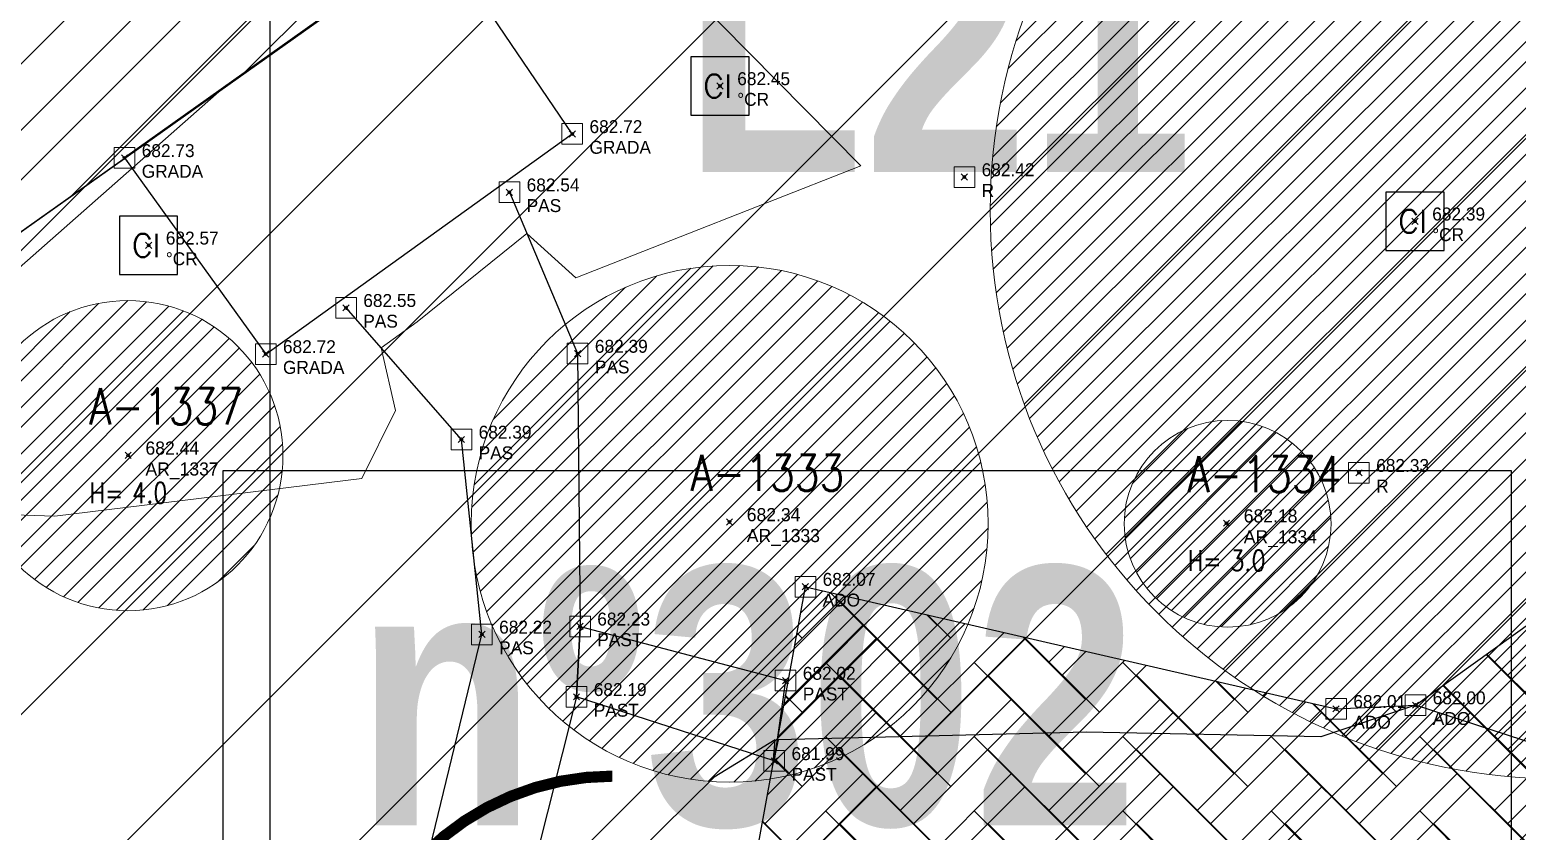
# Model space of a CAD drawing. Extents: x 350769 to 354978, y 6304672 to 6307963.
# Drawn here: x 352297.67 to 352312.06, y 6305935.06 to 6305942.81 of the extents above; entities that cross this region are included whole.
import ezdxf

# ---------------------------------------------------------------- set-up
doc = ezdxf.new("R2010")
doc.units = 0
doc.header["$PDMODE"] = 35
doc.header["$PDSIZE"] = 0.03
for name, pattern in [('4.0 - LO RECABARREN - DESNIVEL NUEVO$0$HIDDEN', [0.375, 0.25, -0.125]), ('CONTINUOS', [0]), ('DASHDOT', [1, 0.5, -0.25, 0, -0.25]), ('DASHED', [19.049999999999997, 12.7, -6.35])]:
    doc.linetypes.add(name, pattern=pattern)
doc.layers.get('0').update_dxf_attribs({"linetype": 'CONTINUOUS'})
doc.layers.get('Defpoints').update_dxf_attribs({"linetype": 'CONTINUOUS'})
for name, color, linetype in [('02_Geo ext_Acotamiento', 7, 'CONTINUOUS'), ('03_Pav ext_HCV', 34, 'CONTINUOUS'), ('03_Pav ext_Vereda HC', 42, 'CONTINUOUS'), ('03_S2_Pav ext_Borde vereda', 7, 'CONTINUOUS'), ('1-ADODRETO', 8, 'CONTINUOUS'), ('1-ARBOL H1', 7, 'CONTINUOUS'), ('1-ARBOL H2', 1, 'CONTINUOUS'), ('1-ARBOL H3', 241, 'CONTINUOUS'), ('1-ARBOL NOMBRE', 3, 'CONTINUOUS'), ('1-ARBOL PTO', 7, 'CONTINUOUS'), ('1-CASA', 2, 'CONTINUOUS'), ('1-coordenadas', 8, 'CONTINUOUS'), ('1-RADIER', 251, 'CONTINUOUS'), ('2-ACHURADO EDIFICACION', 252, 'CONTINUOUS'), ('C-TINN', 5, 'CONTINUOUS'), ('C-TOPO-MAJR', 9, 'CONTINUOUS'), ('C-TOPO-MINR', 8, 'CONTINUOUS'), ('Paisajismo', 253, 'CONTINUOUS'), ('V-NODE-TEXT DIC 2012', 31, 'CONTINUOUS'), ('Z-CR', 253, 'CONTINUOUS')]:
    doc.layers.add(name, color=color, linetype=linetype)
doc.layers.add('0_ASD_LINEA OFICIAL', color=253, linetype='DASHDOT', lineweight=20)
doc.layers.add('0_ASD_TOPOGRAFIA_ELEMENTOS', color=9, linetype='CONTINUOS', lineweight=5, true_color=0xbdbdbd)
doc.styles.add('NEW TURNER_TITULOS', font='techb___.ttf')
doc.styles.add('ROMANS', font='romans.shx', dxfattribs={"width": 0.65})
doc.dimstyles.new('Principal', dxfattribs={"dimscale": 0, "dimtxt": 2, "dimasz": 2, "dimexe": 1, "dimexo": 1, "dimtad": 1, "dimrnd": 0.05, "dimzin": 1, "dimtxsty": 'ROMANS', "dimcen": 2.5, "dimclrt": 2, "dimaunit": 2, "dimadec": 0, "dimazin": 0, "dimtfac": 1, "dimtmove": 0, "dimatfit": 3, "dimfxl": 1, "dimfxlon": 1, "dimarcsym": 0})
pattern_1 = [(0, (0, 0), (0.15875, 0.3175), [0, -0.3175])]

# ---------------------------------------------------------------- blocks, each defined once
blk = doc.blocks.new('COORDENADAS')
at = {"layer": '1-coordenadas'}
blk.add_line((120, -900.625), (120, -0.625), dxfattribs=at)
blk = doc.blocks.new('CR')
at = {"layer": 'Z-CR', "color": 9, "true_color": 0xbdbdbd}
for p, q in [((-1.125, 1.125), (-1.125, -1.125)), ((1.125, 1.125), (-1.125, 1.125)), ((1.125, -1.125), (1.125, 1.125)), ((-1.125, -1.125), (1.125, -1.125))]:
    blk.add_line(p, q, dxfattribs=at)
at = {"layer": 'Z-CR', "color": 9, "true_color": 0xbdbdbd, "style": 'ROMANS'}
blk.add_text('CI', height=0.9, dxfattribs=at).set_placement((-0.6514367137569934, -0.4521266222000122))
blk = doc.blocks.new('*D1156')
at = {"layer": '02_Geo ext_Acotamiento', "color": 0, "lineweight": -2, "transparency": 16777216}
blk.add_line((352265.1263020158, 6305940.537977832), (352259.5027200941, 6305939.299539646), dxfattribs=at)
at = {"layer": '02_Geo ext_Acotamiento', "color": 0, "transparency": 16777216}
blk.add_solid([(352259.466875284, 6305939.462306128), (352259.5385649044, 6305939.136773165), (352258.5261212075, 6305939.084470786)], dxfattribs=at)
at = {"layer": 'Defpoints', "color": 0, "transparency": 16777216}
for p in [(352392.8269086622, 6305968.660500089), (352258.5261212075, 6305939.084470786)]:
    blk.add_point(p, dxfattribs=at)
at = {"layer": '02_Geo ext_Acotamiento', "color": 2, "transparency": 16777216, "insert": (352262.7517488983, 6305940.944537443), "char_height": 1, "attachment_point": 5, "rotation": 12.419567213945234, "style": 'ROMANS'}
blk.add_mtext('R137,50', dxfattribs=at)
blk = doc.blocks.new('A$C27410629')
at = {"true_color": 0x136734, "transparency": 33554559}
h = blk.add_hatch(dxfattribs=at)
h.set_pattern_fill('ANSI31', color=116, scale=0.5)
h.set_pattern_definition([(45, (-8759.562515186517, -519.1035735587502), (-1.122532015133644, 1.122532015133644), [])])
h.paths.add_polyline_path([(137.5068959888558, 1252.464406617455, 0.1176268807227723), (109.8147584422568, 1254.193915082658, 0.0669245107500281), (94.44469839795602, 1249.334472017372, 0.3153492887079504), (64.30173641118381, 1196.270282113329, 0.0226826871159959), (65.7292635223912, 1185.310127003227), (112.3603922077091, 1218.953454515778), (153.4782689701005, 1161.962272479494), (172.1053089193083, 1139.480769404351), (187.9579650288579, 1141.807885415954), (193.565073162812, 1120.465553675225), (224.197974734232, 1050.129297271156), (250.6203797236194, 989.4787086543838), (268.1526288855184, 972.7353945672494, 7.2547007156e-06), (291.4898137452492, 983.2987389690225), (238.1945199318034, 1105.633967029937), (205.2934048173047, 1181.112163638985), (177.0531538182076, 1197.651557407602)])
at = {"true_color": 0xf8d731, "transparency": 33554559}
h = blk.add_hatch(dxfattribs=at)
h.set_pattern_fill('ANSI31', color=40, scale=0.5)
h.set_pattern_definition([(45, (-8562.389606185756, -452.7772535526492), (-1.122532015133644, 1.122532015133644), [])])
h.paths.add_polyline_path([(112.3603922079938, 1218.953454516186), (65.72926352267586, 1185.310127003635, 0.0411311629792945), (70.93430501728926, 1165.446933868518, 0.0140346239134982), (80.53034666708209, 1140.452970316797), (85.58360470618118, 1125.976145258928), (117.4026874122528, 1137.08554251631), (153.4782689703861, 1161.962272479902)], flags=17)
blk.add_lwpolyline([(95.58385853206119, 1176.832734211746), (108.0412517107338, 1176.832734211746), (108.0412517107338, 1172.472428230731), (95.58385853206119, 1172.472428230731)], close=True)
at = {"char_height": 2.5, "attachment_point": 1, "style": 'NEW TURNER_TITULOS'}
for s, heights, insert in [('L21', [-2.529239766081871], (100.0301896397091, 1182.221027935531, 341.25)), ('nº302', [-2.547514619883041], (96.86265564344694, 1175.902015656962))]:
    blk.add_mtext_dynamic_manual_height_columns(s, width=20.98523473371461, gutter_width=12.5, heights=heights, dxfattribs=dict(at, insert=insert))
blk = doc.blocks.new('1.0 - LO RECABARREN LOTEO PARQUE - VEGETACION EXISTENTE ETAPA MUNICIPAL__2024')
at = {"layer": 'Paisajismo', "ltscale": 0.5, "const_width": 0.1086729469781408, "elevation": -12.05999999999995}
blk.add_lwpolyline([(352303.3091504553, 6305935.589788103, 1), (352303.3091504553, 6305930.451886404, 0.9999999999999999)], format="xyb", dxfattribs=at)
blk = doc.blocks.new('TOPOGRAFIA')
at = {"layer": '0_ASD_TOPOGRAFIA_ELEMENTOS', "true_color": 0xf26507}
h = blk.add_hatch(dxfattribs=at)
h.set_pattern_fill('ANSI31', color=30, scale=0.1)
h.set_pattern_definition([(45, (384009.6901907994, 6301201.312340338), (-0.2245064030267289, 0.2245064030267289), [])])
edge = h.paths.add_edge_path()
edge.add_arc((390312.4644081404, 6302941.064516651), 5.5, 0, 360)
h = blk.add_hatch(dxfattribs=at)
h.set_pattern_fill('ANSI31', color=30, scale=0.1)
h.set_pattern_definition([(45, (384001.6710281978, 6301198.279024034), (-0.2245064030267289, 0.2245064030267289), [])])
edge = h.paths.add_edge_path()
edge.add_arc((390304.4452455387, 6302938.031200347), 2.5, 0, 360)
h = blk.add_hatch(dxfattribs=at)
h.set_pattern_fill('ANSI31', color=30, scale=0.1)
h.set_pattern_definition([(45, (383995.8494019221, 6301198.938523163), (-0.2245064030267289, 0.2245064030267289), [])])
edge = h.paths.add_edge_path()
edge.add_arc((390298.623619263, 6302938.690699477), 1.5, 0, 360)
h = blk.add_hatch(dxfattribs=at)
h.set_pattern_fill('ANSI31', color=30, scale=0.1)
h.set_pattern_definition([(45, (384006.486646973, 6301198.278950613), (-0.2245064030267289, 0.2245064030267289), [])])
edge = h.paths.add_edge_path()
edge.add_arc((390309.2608643139, 6302938.031126927), 1, 0, 360)
at = {"layer": '1-ADODRETO', "lineweight": 0, "true_color": 0xbdbdbd}
h = blk.add_hatch(dxfattribs=at)
h.set_pattern_fill('AR-HBONE', color=9, scale=0.005)
h.set_pattern_definition([(45, (38000, -3000), (1e-16, 0.7184204896855323), [1.524, -0.508]), (135, (38000.35921000003, -2999.640789999627), (1e-16, 0.7184204896855323), [1.524, -0.508])])
h.paths.add_polyline_path([(390305.5479999999, 6302923.122), (390306.7120000001, 6302926.731000001), (390312.287, 6302931.529), (390316.83, 6302935.414), (390314.4920000001, 6302938.726), (390311.078, 6302936.277000001), (390310.31, 6302936.241), (390305.1770000001, 6302937.422999999), (390304.021, 6302931.088), (390303.586, 6302930.459), (390300.559, 6302928.546), (390296.564, 6302929.199), (390293.083, 6302926.371), (390291.1770000001, 6302923.966), (390290.524, 6302922.191000001), (390290.787, 6302920.819), (390290.091, 6302918.834), (390287.219, 6302916.195), (390287.1920000001, 6302915.313999999), (390286.2574377295, 6302914.471862656), (390284.959, 6302914.457), (390282.688, 6302912.919), (390280.732, 6302910.861), (390283.526, 6302907.506), (390287.979, 6302909.989), (390294.5900000001, 6302912.863), (390298.669, 6302914.739), (390299.755, 6302912.539), (390298.4860000001, 6302907.539), (390298.903, 6302906.948), (390298.24, 6302905.542), (390294.055, 6302902.687000001), (390288.5070000001, 6302898.905), (390287.968, 6302899.407000001), (390286.9960000001, 6302898.637999999), (390289.274, 6302895.499), (390290.243, 6302896.75), (390289.907, 6302897.204), (390295.281, 6302900.801), (390299.9810000001, 6302904.015), (390300.5629999998, 6302903.982999999, 0.217748086429262), (390301.988, 6302895.913, 0.2961441591026724), (390310.630999931, 6302892.191999988), (390315.229, 6302893.04), (390314.811, 6302895.261), (390310.06, 6302894.301, -0.2524837158510214), (390303.8392773605, 6302897.048070768, -0.2133994241708568), (390302.654, 6302901.876), (390304.6170000008, 6302900.889), (390315.35, 6302908.722), (390314.599, 6302909.909), (390314.8400000001, 6302912.092999999), (390314.399, 6302913.839), (390313.443, 6302914.895, 0.2245347298123768), (390306.8893703938, 6302915.745991698), (390303.36, 6302914.616), (390302.274, 6302916.816000001)])
at = {"layer": '2-ACHURADO EDIFICACION', "lineweight": 0, "true_color": 0xbdbdbd}
h = blk.add_hatch(dxfattribs=at)
h.set_pattern_fill('ANSI31', color=9, scale=0.25)
h.set_pattern_definition([(45, (38000, -3000), (-0.561266007566822, 0.5612660075668221), [])])
h.paths.add_polyline_path([(390327.6270000001, 6302951.749), (390327.2994358053, 6302951.517488061), (390319.3550000001, 6302962.757999999), (390318.8266655438, 6302962.361017291), (390313.848, 6302968.987000001), (390308.922, 6302965.432999999), (390311.318, 6302962.155), (390305.083, 6302957.373), (390303.711, 6302959.217), (390298.4, 6302955.382999999), (390293.82, 6302952.065), (390295.735, 6302949.36), (390288.406, 6302944.101), (390293.0570000001, 6302937.645), (390301.664, 6302943.75, 0.455625162279396), (390304.853, 6302944.772000001, 0.2076474804618814), (390304.846128978, 6302946.552609009), (390305.152, 6302946.822000001), (390311.019, 6302951.207), (390315.831, 6302944.557999999), (390325.324, 6302931.036), (390317.821, 6302925.589), (390326.706, 6302913.574, 0.2996396774800834), (390327.8739999999, 6302913.496), (390329.906, 6302915.051, 0.2469041141044179), (390330.1009999998, 6302915.919), (390328.7638008676, 6302917.735068206), (390330.771, 6302919.213), (390332.0220000001, 6302917.514), (390332.542, 6302917.24, 0.1964593871867426), (390333.1906864678, 6302917.423841837), (390334.68, 6302918.512), (390334.783, 6302918.629, 0.3535939934268906), (390334.8263871195, 6302919.675467933), (390331.641, 6302924.087), (390338.743, 6302929.22), (390342.045, 6302931.639), (390340.944, 6302933.087), (390336.263, 6302939.53)])
at = {"layer": '0_ASD_LINEA OFICIAL', "ltscale": 8, "const_width": 0.5}
blk.add_lwpolyline([(390300.6404766534, 6302880.138905664), (390362.1061406053, 6302925.87386779), (390309.6791110245, 6302995.975573557, 0.0925659184479646), (390293.8108981676, 6302981.742677435, -0.3964153860767294), (390284.2829851062, 6302954.556046659, 0.0142566665864855), (390284.8175285188, 6302952.058129574, -0.0031337790823816)], format="xyb", close=True, dxfattribs=at)
blk.add_lwpolyline([(390300.6404766534, 6302880.138905664), (390362.1061406053, 6302925.87386779), (390309.6791110245, 6302995.975573557, 0.0925659184479646), (390293.8108981676, 6302981.742677435, -0.3964153860767294), (390284.2829851062, 6302954.556046659, 0.0142566665864855), (390284.8175285188, 6302952.058129574, -0.0031337790823816)], format="xyb", close=True, dxfattribs=at)
at = {"layer": '0_ASD_TOPOGRAFIA_ELEMENTOS', "color": 30, "true_color": 0xf26507}
for centre, radius in [((390312.4644081404, 6302941.064516651), 5.5), ((390304.4452455387, 6302938.031200347), 2.5), ((390298.623619263, 6302938.690699477), 1.5), ((390309.2608643139, 6302938.031126927), 1)]:
    blk.add_circle(centre, radius, dxfattribs=at)
at = {"layer": '1-ADODRETO', "color": 9, "lineweight": 0, "true_color": 0xbdbdbd, "flags": 128}
for points in [[(390311.078, 6302936.277000001), (390314.4920000001, 6302938.726)], [(390304.021, 6302931.088), (390305.1770000001, 6302937.422999999)], [(390305.1770000001, 6302937.422999999), (390310.31, 6302936.241)], [(390310.31, 6302936.241), (390311.078, 6302936.277000001)]]:
    blk.add_lwpolyline(points, dxfattribs=at)
at = {"layer": '1-ARBOL H1', "color": 9, "lineweight": 0, "true_color": 0xbdbdbd}
for p in [(390298.6270000001, 6302938.693), (390309.25, 6302938.037)]:
    blk.add_point(p, dxfattribs=at)
at = {"layer": '1-ARBOL PTO', "color": 9, "lineweight": 0, "true_color": 0xbdbdbd}
for p in [(390298.6270000001, 6302938.693), (390304.443, 6302938.049), (390309.25, 6302938.037)]:
    blk.add_point(p, dxfattribs=at)
at = {"layer": '1-CASA', "color": 9, "lineweight": 0, "true_color": 0xbdbdbd, "flags": 128}
blk.add_lwpolyline([(390288.406, 6302944.101), (390293.0570000001, 6302937.645), (390301.664, 6302943.75, 0.4556251622793958)], format="xyb", dxfattribs=at)
at = {"layer": '1-coordenadas', "color": 9, "linetype": '4.0 - LO RECABARREN - DESNIVEL NUEVO$0$HIDDEN', "lineweight": 0, "ltscale": 50, "true_color": 0xbdbdbd}
blk.add_line((390300, 6302300), (390300, 6303200), dxfattribs=at)
at = {"layer": '1-RADIER', "color": 9, "lineweight": 0, "true_color": 0xbdbdbd, "flags": 128}
for points in [[(390298.591, 6302941.571), (390299.9570000001, 6302939.674), (390302.922, 6302941.802999999), (390301.62, 6302943.725), (390298.591, 6302941.571)], [(390302.314, 6302941.239), (390302.974, 6302939.677999999), (390302.9970000001, 6302937.039), (390302.963, 6302936.357000001), (390301.982, 6302932.458), (390301.896, 6302929.421)], [(390300.6210000001, 6302928.549), (390300.778, 6302929.511), (390301.0170000001, 6302932.706), (390302.048, 6302936.961), (390301.85, 6302938.847), (390300.734, 6302940.121)], [(390302.997, 6302937.039), (390304.985, 6302936.514), (390304.876, 6302935.737), (390302.963, 6302936.357), (390302.997, 6302937.039)]]:
    blk.add_lwpolyline(points, dxfattribs=at)
at = {"layer": 'C-TINN', "color": 9, "linetype": 'Continuous', "lineweight": 0, "true_color": 0xbdbdbd}
for points, elevation in [([(390302.8220000001, 6302941.703000001), (390302.8220000001, 6302941.903), (390303.022, 6302941.903), (390303.022, 6302941.703000001), (390302.8220000001, 6302941.703000001)], 682.715), ([(390298.4910000001, 6302941.471000001), (390298.4910000001, 6302941.671), (390298.691, 6302941.671), (390298.691, 6302941.471000001), (390298.4910000001, 6302941.471000001)], 682.726), ([(390306.6150000001, 6302941.286), (390306.6150000001, 6302941.486), (390306.815, 6302941.486), (390306.815, 6302941.286), (390306.6150000001, 6302941.286)], 682.423), ([(390302.2140000001, 6302941.139), (390302.2140000001, 6302941.339), (390302.414, 6302941.339), (390302.414, 6302941.139), (390302.2140000001, 6302941.139)], 682.539), ([(390300.634, 6302940.021000001), (390300.634, 6302940.221), (390300.834, 6302940.221), (390300.834, 6302940.021000001), (390300.634, 6302940.021000001)], 682.55), ([(390299.857, 6302939.574), (390299.857, 6302939.773999999), (390300.057, 6302939.773999999), (390300.057, 6302939.574), (390299.857, 6302939.574)], 682.724), ([(390302.874, 6302939.578000001), (390302.874, 6302939.778), (390303.074, 6302939.778), (390303.074, 6302939.578000001), (390302.874, 6302939.578000001)], 682.387), ([(390301.75, 6302938.747), (390301.75, 6302938.947), (390301.95, 6302938.947), (390301.95, 6302938.747), (390301.75, 6302938.747)], 682.386), ([(390310.4310000001, 6302938.425000001), (390310.4310000001, 6302938.625), (390310.631, 6302938.625), (390310.631, 6302938.425000001), (390310.4310000001, 6302938.425000001)], 682.326), ([(390305.0770000001, 6302937.323000001), (390305.0770000001, 6302937.523), (390305.277, 6302937.523), (390305.277, 6302937.323000001), (390305.0770000001, 6302937.323000001)], 682.072), ([(390302.897, 6302936.939), (390302.897, 6302937.139), (390303.097, 6302937.139), (390303.097, 6302936.939), (390302.897, 6302936.939)], 682.229), ([(390301.9480000001, 6302936.861), (390301.9480000001, 6302937.061), (390302.148, 6302937.061), (390302.148, 6302936.861), (390301.9480000001, 6302936.861)], 682.22), ([(390304.885, 6302936.414000001), (390304.885, 6302936.614), (390305.085, 6302936.614), (390305.085, 6302936.414000001), (390304.885, 6302936.414000001)], 682.023), ([(390302.863, 6302936.257), (390302.863, 6302936.456999999), (390303.063, 6302936.456999999), (390303.063, 6302936.257), (390302.863, 6302936.257)], 682.192), ([(390310.21, 6302936.141000001), (390310.21, 6302936.341), (390310.41, 6302936.341), (390310.41, 6302936.141000001), (390310.21, 6302936.141000001)], 682.008), ([(390310.978, 6302936.177), (390310.978, 6302936.376999999), (390311.178, 6302936.376999999), (390311.178, 6302936.177), (390310.978, 6302936.177)], 682), ([(390304.776, 6302935.637), (390304.776, 6302935.836999999), (390304.976, 6302935.836999999), (390304.976, 6302935.637), (390304.776, 6302935.637)], 681.99)]:
    blk.add_lwpolyline(points, dxfattribs=dict(at, elevation=elevation))
for p in [(390302.922, 6302941.803, 682.715), (390298.591, 6302941.571, 682.726), (390306.7150000001, 6302941.386, 682.423), (390302.314, 6302941.239, 682.539), (390300.734, 6302940.121, 682.55), (390299.957, 6302939.674, 682.724), (390302.974, 6302939.678, 682.387), (390301.85, 6302938.847, 682.386), (390310.531, 6302938.525, 682.326), (390305.1770000001, 6302937.423, 682.072), (390302.997, 6302937.039, 682.229), (390302.048, 6302936.961, 682.22), (390304.985, 6302936.514, 682.023), (390302.963, 6302936.357, 682.192), (390311.078, 6302936.277, 682), (390310.31, 6302936.241, 682.008), (390304.876, 6302935.737, 681.99)]:
    blk.add_point(p, dxfattribs=at)
at = {"layer": 'C-TOPO-MAJR', "color": 9, "linetype": 'Continuous', "lineweight": 0, "true_color": 0xbdbdbd, "elevation": 682.5}
blk.add_lwpolyline([(390294.5695080386, 6302938.718022508), (390299.5312920354, 6302942.237256637), (390294.9550582524, 6302938.203139158), (390297.9184674556, 6302938.104011834), (390300.8863333334, 6302938.468222222), (390301.2115325444, 6302939.125928994), (390301.0742439024, 6302939.732585366), (390301.4211165644, 6302939.98511043), (390302.4833421053, 6302940.838480263), (390302.9560853659, 6302940.410088415), (390305.714791096, 6302941.495962329), (390303.8246779026, 6302943.411071161), (390302.49665, 6302943.7675), (390302.2798068965, 6302943.947351724), (390302.4580162602, 6302944.449317073), (390304.1258837921, 6302945.922259939), (390291.4011733334, 6302944.015773333), (390290.7617142857, 6302943.515829932), (390294.5695080386, 6302938.718022508)], dxfattribs=at)
at = {"layer": 'C-TOPO-MINR', "color": 9, "linetype": 'Continuous', "lineweight": -3, "true_color": 0xbdbdbd, "elevation": 682}
blk.add_lwpolyline([(390336.1453960396, 6302924.542762376), (390332.646265226, 6302922.69477996), (390331.4429914652, 6302922.977697013), (390318.7851860465, 6302925.484209302), (390318.2470378549, 6302925.898293375), (390318.2009459459, 6302927.264216216), (390317.3054664032, 6302931.187335968), (390316.5641614907, 6302934.687416149), (390315.9728301887, 6302934.680981132), (390311.078, 6302936.277), (390310.1625360825, 6302935.969907217), (390307.8948888889, 6302936.017), (390304.9127073171, 6302935.942609756), (390304.865269663, 6302935.714685393), (390304.883293578, 6302935.941532111), (390304.29431, 6302935.58112), (390302.2628066915, 6302933.574070632), (390301.5791777778, 6302933.760733333), (390301.2868590604, 6302933.819724833), (390300.2502817338, 6302932.685715171), (390299.1084084508, 6302931.280107395), (390297.401, 6302931.440823944)], dxfattribs=at)
at = {"layer": 'V-NODE-TEXT DIC 2012', "color": 9, "lineweight": 0, "true_color": 0xbdbdbd}
for p in [(390304.351, 6302942.267), (390302.922, 6302941.803), (390298.591, 6302941.571), (390306.7150000001, 6302941.386), (390302.314, 6302941.239), (390311.073, 6302940.958), (390298.824, 6302940.725), (390300.734, 6302940.121), (390299.957, 6302939.674), (390302.974, 6302939.678), (390301.85, 6302938.847), (390298.627, 6302938.693), (390310.531, 6302938.525), (390304.4430000001, 6302938.049), (390309.25, 6302938.037), (390305.1770000001, 6302937.423), (390302.997, 6302937.039), (390302.048, 6302936.961), (390304.985, 6302936.514), (390302.963, 6302936.357), (390311.078, 6302936.277), (390310.31, 6302936.241), (390304.876, 6302935.737)]:
    blk.add_point(p, dxfattribs=at)
at = {"layer": 'Z-CR', "color": 9, "lineweight": 0, "true_color": 0xbdbdbd, "xscale": 0.25, "yscale": 0.25, "zscale": 0.25}
for p in [(390304.351, 6302942.267000001), (390311.073, 6302940.958), (390298.824, 6302940.725)]:
    blk.add_blockref('CR', p, dxfattribs=at)
at = {"layer": '1-ARBOL H2', "color": 9, "lineweight": 0, "true_color": 0xbdbdbd, "style": 'ROMANS', "width": 0.8}
for p in [(390298.2500668353, 6302938.231000005), (390308.8730668354, 6302937.575000006)]:
    blk.add_text('H=', height=0.2, dxfattribs=at).set_placement(p)
at = {"layer": '1-ARBOL H3', "color": 9, "lineweight": 0, "true_color": 0xbdbdbd, "style": 'ROMANS', "width": 0.8}
for s, p in [('4.0', (390298.6631939024, 6302938.231000006)), ('3.0', (390309.2861939024, 6302937.575000006))]:
    blk.add_text(s, height=0.2, dxfattribs=at).set_placement(p)
at = {"layer": '1-ARBOL NOMBRE', "color": 9, "lineweight": 0, "true_color": 0xbdbdbd, "style": 'ROMANS', "width": 0.8}
for s, p in [('A-1337', (390298.2500668353, 6302938.993000003)), ('A-1333', (390304.0660668353, 6302938.349000002)), ('A-1334', (390308.8730668354, 6302938.337000003))]:
    blk.add_text(s, height=0.35, dxfattribs=at).set_placement(p)
at = {"layer": 'V-NODE-TEXT DIC 2012', "color": 9, "lineweight": 0, "true_color": 0xbdbdbd}
for s, height, p in [('682.45', 0.125, (390304.5177893219, 6302942.275210678)), ('°CR', 0.125, (390304.5177893219, 6302942.075210678)), ('682.72', 0.125, (390303.0887893219, 6302941.811210678)), ('GRADA', 0.125, (390303.0887893219, 6302941.611210679)), ('682.73', 0.125, (390298.7577893219, 6302941.579210678)), ('GRADA', 0.125, (390298.7577893219, 6302941.379210679)), ('682.42', 0.125, (390306.8817893219, 6302941.394210678)), ('682.54', 0.125, (390302.4807893219, 6302941.247210678)), ('R', 0.125, (390306.8817893219, 6302941.194210678)), ('PAS', 0.125, (390302.4807893219, 6302941.047210678)), ('682.39', 0.125, (390311.2397893219, 6302940.966210677)), ('°CR', 0.125, (390311.2397893219, 6302940.766210678)), ('682.57', 0.125, (390298.9907893219, 6302940.733210677)), ('°CR', 0.125, (390298.9907893219, 6302940.533210678)), ('682.55', 0.125, (390300.9007893219, 6302940.129210678)), ('PAS', 0.125, (390300.9007893219, 6302939.929210679)), ('682.72', 0.125, (390300.1237893219, 6302939.682210677)), ('682.39', 0.125, (390303.1407893219, 6302939.686210678)), ('GRADA', 0.125, (390300.1237893219, 6302939.482210678)), ('PAS', 0.125, (390303.1407893219, 6302939.486210679)), ('682.39', 0.125, (390302.0167893219, 6302938.855210678)), ('682.44', 0.127, (390298.7937893219, 6302938.700210677)), ('PAS', 0.125, (390302.0167893219, 6302938.655210678)), ('AR_1337', 0.127, (390298.7937893219, 6302938.498210678)), ('682.33', 0.125, (390310.6977893219, 6302938.533210678)), ('R', 0.125, (390310.6977893219, 6302938.333210679)), ('682.34', 0.127, (390304.6097893219, 6302938.056210677)), ('682.18', 0.127, (390309.4167893219, 6302938.044210677)), ('AR_1333', 0.127, (390304.6097893219, 6302937.854210678)), ('AR_1334', 0.127, (390309.4167893219, 6302937.842210677)), ('682.07', 0.125, (390305.3437893219, 6302937.431210678)), ('ADO', 0.125, (390305.3437893219, 6302937.231210679)), ('682.23', 0.125, (390303.1637893219, 6302937.047210678)), ('682.22', 0.125, (390302.2147893219, 6302936.969210678)), ('PAS', 0.125, (390302.2147893219, 6302936.769210679)), ('PAST', 0.125, (390303.1637893219, 6302936.847210678)), ('682.02', 0.125, (390305.1517893219, 6302936.522210678)), ('682.19', 0.125, (390303.1297893219, 6302936.365210677)), ('PAST', 0.125, (390305.1517893219, 6302936.322210679)), ('682.00', 0.125, (390311.2447893219, 6302936.285210677)), ('PAST', 0.125, (390303.1297893219, 6302936.165210678)), ('682.01', 0.125, (390310.4767893219, 6302936.249210678)), ('ADO', 0.125, (390310.4767893219, 6302936.049210679)), ('ADO', 0.125, (390311.2447893219, 6302936.085210678)), ('681.99', 0.125, (390305.0427893219, 6302935.745210677)), ('PAST', 0.125, (390305.0427893219, 6302935.545210678))]:
    blk.add_text(s, height=height, dxfattribs=at).set_placement(p)

msp = doc.modelspace()

# ---------------------------------------------------------------- hatches: boundary and pattern name
at = {"layer": '03_Pav ext_HCV'}
h = msp.add_hatch(dxfattribs=at)
h.set_pattern_fill('SWAMP', color=256, scale=0.025, angle=-5.878428e-10, style=0)
h.set_pattern_definition([(359.9999999994121, (0, 0), (0.3175000000056422, 0.5499261309017425), [0.079375, -0.555625]), (90, (0.0396875, -4.072e-13), (-0.3174999999943578, 0.5499261309082575), [0.0396875, -1.06016476181]), (90, (0.049609375, -5.09e-13), (-0.3174999999943578, 0.5499261309082575), [0.03175, -1.06810226181]), (90, (0.029765625, -3.054e-13), (-0.3174999999943578, 0.5499261309082575), [0.03175, -1.06810226181]), (59.99999999941215, (0.05953125, -6.108e-13), (-0.3174999995629745, 0.5499261311573168), [0.0254, -0.6096]), (119.9999999994121, (0.01984375, -2.036e-13), (-0.6349999995686166, 2.555744e-10), [0.0254, -0.6095999999999999])])
edge = h.paths.add_edge_path()
edge.add_arc((352255.6514188262, 6305960.768561013), 0.599999999815614, 191.9514691496421, 355.64546403772914, ccw=False)
edge.add_arc((352299.0099265395, 6305969.946318371), 44.91919923955465, 191.6658296358077, 191.9514692419105, ccw=False)
edge.add_line((352255.0185973321, 6305960.863509616), (352248.0819692231, 6305960.934174656))
edge.add_arc((352299.0099402692, 6305969.946321257), 51.71921326964939, 188.0125546043461, 190.0350986097179, ccw=False)
edge.add_line((352247.7956332604, 6305962.737175757), (352247.5933790787, 6305962.739245436))
edge.add_arc((352299.0099400225, 6305969.946321218), 51.91921301986801, 187.9791811746272, 192.0602721956313)
edge.add_arc((352199.3402524834, 6305948.651266193), 50.00000000039631, 5.603786495054521, 12.060272197908091, ccw=False)
edge.add_arc((352392.3306048812, 6305968.564464315), 144.0158244128988, 185.9908039763554, 195.0562448022858)
edge.add_arc((352250.3616441585, 6305930.374585824), 2.999999999990829, -16.830452786371893, 15.056244805261883, ccw=False)
edge.add_line((352253.2331413829, 6305929.505964106), (352252.1730538667, 6305926.001517582))
edge.add_arc((352255.0445510915, 6305925.132895864), 3.000000000078503, 163.1695472165251, 198.1695471278938)
edge.add_line((352252.1941373187, 6305924.197405979), (352253.6743436067, 6305919.687255245))
edge.add_arc((352724.8274718165, 6306085.563654833), 499.5000001621212, 199.395368407941, 202.5348664857197)
edge.add_line((352263.4660523044, 6305894.132490316), (352270.4835561002, 6305874.028396281))
edge.add_line((352270.4835561002, 6305874.028396281), (352273.2707851611, 6305865.934655451))
edge.add_arc((352276.1073052185, 6305866.911463493), 2.999999997625722, 199.0020922092213, 234.0030550664058)
edge.add_line((352274.3440788782, 6305864.484318491), (352276.8060087542, 6305862.695759085))
edge.add_arc((352275.0427147998, 6305860.268663202), 2.999999998861598, 17.9763588734221, 54.001458952052985, ccw=False)
edge.add_arc((351377.62995625, 6305569.090905882), 946.4692075335428, 17.70595974050849, 17.976358882172008, ccw=False)
edge.add_arc((357281.0140933146, 6307189.909914849), 5176.320896709785, 194.9225132431592, 195.0618194246107)
edge.add_arc((351852.5182094521, 6305745.765267482), 441.2561193208333, 9.340975593544385, 12.967921437104508, ccw=False)
edge.add_line((352287.9232248081, 6305817.385344562), (352288.2932955506, 6305814.23131831))
edge.add_line((352288.2932955505, 6305814.23131831), (352288.556189446, 6305811.159070406))
edge.add_line((352288.556189446, 6305811.159070406), (352288.6828133637, 6305808.103275038))
edge.add_line((352288.6828133636, 6305808.103275038), (352288.6807285153, 6305805.12398981))
edge.add_line((352288.6807285153, 6305805.12398981), (352288.6092793708, 6305802.155500177))
edge.add_line((352288.6092793709, 6305802.155500177), (352288.5385588186, 6305799.226877157))
edge.add_line((352288.5385588185, 6305799.226877157), (352288.5361089172, 6305796.285459767))
edge.add_line((352288.5361089172, 6305796.285459767), (352288.6606066756, 6305793.322802561))
edge.add_line((352288.6606066757, 6305793.322802561), (352288.9776214956, 6305790.356590182))
edge.add_line((352288.9776214956, 6305790.356590182), (352289.2667194252, 6305787.391679982))
edge.add_arc((351857.8604374729, 6305746.823325542), 433.3095561949214, 3.2255215721556283, 5.372151809320712, ccw=False)
edge.add_line((352290.4835447786, 6305771.204025184), (352291.5073636008, 6305753.03225037))
edge.add_line((352291.5073636008, 6305753.03225037), (352291.707046922, 6305753.04350076))
edge.add_line((352291.707046922, 6305753.04350076), (352291.6057934175, 6305754.84065065))
edge.add_line((352291.6057934175, 6305754.84065065), (352297.8958611808, 6305755.195040347))
edge.add_line((352297.8958611808, 6305755.195040347), (352296.9732527153, 6305771.569662839))
edge.add_arc((351858.011277849, 6305746.838039265), 439.658126938678, 3.224701051998732, 6.060573711160267)
edge.add_arc((352297.2009027639, 6305793.468227534), 1.999999999945699, 6.0606032980845725, 186.0606032980846, ccw=False)
edge.add_arc((351858.0066100705, 6305746.837588159), 443.6628162556967, 3.2174491819467903, 6.0605682647457115, ccw=False)
edge.add_line((352300.970088474, 6305771.738418037), (352301.889529958, 6305755.420048267))
edge.add_line((352301.889529958, 6305755.420048267), (352309.1779688022, 6305755.830687346))
edge.add_line((352309.1779688022, 6305755.830687346), (352309.2792270562, 6305754.033537723))
edge.add_line((352309.2792270561, 6305754.033537723), (352309.4789103772, 6305754.044788113))
edge.add_line((352309.4789103772, 6305754.044788113), (352308.4582130165, 6305772.160307639))
edge.add_arc((351858.026905306, 6305746.839206588), 451.1424621161254, 3.217509190957019, 7.539579774229186)
edge.add_line((352305.2689961692, 6305806.03408208), (352304.7455512949, 6305808.988031756))
edge.add_line((352304.7455512949, 6305808.988031756), (352304.1808837735, 6305811.933175369))
edge.add_line((352304.1808837735, 6305811.933175369), (352303.5401878046, 6305814.857373458))
edge.add_line((352303.5401878046, 6305814.857373458), (352302.8274122161, 6305817.755858347))
edge.add_line((352302.8274122161, 6305817.755858347), (352302.0755516271, 6305820.640550791))
edge.add_line((352302.075551627, 6305820.640550791), (352301.3220615625, 6305823.531676728))
edge.add_line((352301.3220615625, 6305823.531676728), (352300.6043908857, 6305826.44999525))
edge.add_line((352300.6043908857, 6305826.44999525), (352299.9559355062, 6305829.407400539))
edge.add_line((352299.9559355062, 6305829.407400539), (352299.3837902198, 6305832.388950938))
edge.add_line((352299.3837902198, 6305832.388950938), (352298.8768079829, 6305835.332522813))
edge.add_arc((351856.2238069346, 6305746.557349243), 451.4672864997702, 11.3403685631499, 13.00836214571421)
edge.add_arc((357281.0141064764, 6307189.90991859), 5162.32091039141, 194.9999834352568, 195.0646242227706, ccw=False)
edge.add_arc((357281.0140933443, 6307189.909914741), 5162.320896710597, 194.9187546239438, 194.9999834317184, ccw=False)
edge.add_arc((351377.6299613106, 6305569.090907512), 960.4692022168862, 17.68558151632977, 18.02844618382028)
edge.add_line((352290.9429864215, 6305866.345691443), (352286.5571026578, 6305879.564286219))
edge.add_line((352286.5571026578, 6305879.564286219), (352285.089030816, 6305883.770091476))
edge.add_arc((352287.9214364281, 6305884.758766574), 3.00000000000159, 164.2426501821884, 199.2419723032853, ccw=False)
edge.add_line((352285.0341752024, 6305885.573458304), (352285.9408526945, 6305888.786570912))
edge.add_arc((352283.0535914148, 6305889.60126246), 3.000000002455213, 344.2426538189761, 379.241168996476)
edge.add_line((352285.8860108904, 6305890.589897847), (352282.1573449449, 6305901.27196557))
edge.add_arc((352724.8274525011, 6306085.563652018), 479.4999998099783, 199.395368406686, 202.6028577441358, ccw=False)
edge.add_arc((352393.2912200603, 6305968.810549641), 128.006675327017, 193.016727209686, 199.3823276590643, ccw=False)
edge.add_line((352268.5737594662, 6305939.97890121), (352268.0511918454, 6305942.428266004))
edge.add_arc((352265.117222249, 6305941.802308811), 2.999999999947059, 12.04339099301802, 47.0433909847758)
edge.add_line((352267.161555146, 6305943.99791875), (352264.8998369974, 6305946.103817322))
edge.add_arc((352266.9387829881, 6305948.304430703), 3.000000000202452, 189.0152663069358, 227.1838055316551, ccw=False)
edge.add_arc((352397.7490099664, 6305969.233422893), 135.4739126586583, 186.6172443952364, 189.0883468522246, ccw=False)
edge.add_arc((352283.0444826448, 6305955.925683667), 19.99999999932083, 179.0500227967766, 186.6144373405825, ccw=False)
edge.add_arc((352329.3286668209, 6305955.158210921), 66.29054675840784, 173.5738066357326, 179.0500227988331, ccw=False)
edge.add_line((352263.4546331051, 6305962.577663161), (352263.2536023676, 6305962.579711155))
edge.add_arc((352329.3286647913, 6305955.158211122), 66.49054471909311, 173.5914414723838, 175.1486086872951)
edge.add_line((352263.076328847, 6305960.781423635), (352256.2565885358, 6305960.850897912))
edge.add_arc((352287.8820255478, 6305959.080068656), 31.67497596615481, 176.7951366368891, 177.026829017293)
at = {"layer": '03_Pav ext_Vereda HC'}
h = msp.add_hatch(dxfattribs=at)
h.set_pattern_fill('DOTS', color=256, scale=0.2, style=0)
h.set_pattern_definition(pattern_1)
h.paths.add_polyline_path([(352245.1216007715, 6305966.76463357, -0.2964703205968859), (352293.7797452059, 6306034.07395839, -0.0172301478518911), (352299.1708794312, 6306035.970828445), (352298.6173009273, 6306037.898180557, 0.0174601705373389), (352293.034131333, 6306035.929969454, 0.3317039233778294), (352243.2728629675, 6305956.814607169, 0.0258747299126971), (352245.2972159379, 6305941.43279373), (352247.2497048021, 6305941.873315169, -0.0257417603149876), (352245.2666067368, 6305956.972676086, -0.019029704730647), (352245.0286123421, 6305962.76537331), (352247.1838539974, 6305962.743417364), (352247.099289566, 6305963.420647291, -0.0159708630291212), (352246.7885979969, 6305966.747651482)])
h.paths.add_polyline_path([(352253.202718854, 6305919.521212802, -0.0272950712065302), (352248.6794498394, 6305935.021355581), (352246.7287635028, 6305934.579765432, 0.0273175393884115), (352251.3162198428, 6305918.857043033, 0.0136636635232579), (352261.1293666402, 6305893.240833984), (352268.1121753162, 6305873.236136256, 0.0174149292547119), (352273.9824393388, 6305856.846020706, -0.0406582988159811), (352278.5406824908, 6305841.981882771, -0.0028152048705143), (352279.5853923202, 6305837.240456396), (352281.5467707088, 6305837.63258653, 0.0028276961683545), (352280.4927458571, 6305842.41718357, 0.0406144709904169), (352275.844598389, 6305857.575730287, -0.0174524858200951), (352270.0092754967, 6305873.869957016), (352262.9987199025, 6305893.954145496, -0.0136923124042108)])
h = msp.add_hatch(dxfattribs=at)
h.set_pattern_fill('DOTS', color=256, scale=0.2, style=0)
h.set_pattern_definition(pattern_1)
h.paths.add_polyline_path([(352533.7781987465, 6305988.647630177, 0.0012344985873451), (352535.6751261651, 6305989.286498093), (352535.0273047539, 6305991.17866681, -0.0012368732376554), (352533.135689451, 6305990.541615871, -0.0205300987090724), (352503.8853697219, 6305981.940228953), (352503.2840382412, 6305984.518491437), (352499.4039184833, 6305983.544208242), (352499.9993888386, 6305980.991075858, -0.0088871029066398), (352487.1047705442, 6305978.156272031, -0.0145554952433639), (352464.6282001356, 6305974.170378275, -0.0089901834447136), (352459.9926205119, 6305973.570179023), (352460.1984365284, 6305971.58073849, 0.0090193317601268), (352464.9206284034, 6305972.191872346, 0.0145516934643665), (352487.5052945014, 6305976.196778146, 0.0321135926008381)])
h.paths.add_polyline_path([(352453.0159213873, 6305972.983824089, -0.0068005053920136), (352449.4833227422, 6305972.830716716, -0.0090666416786755), (352444.7696182578, 6305972.776126778), (352444.5771080579, 6305970.777466943, 0.0163831034820658), (352453.2219476648, 6305970.992351152)])
h.paths.add_polyline_path([(352389.6460369565, 6305991.879874823, -0.0175332208634532), (352376.9513572305, 6305998.31509122), (352352.1532079588, 6306011.99899601, 0.0444036337484985), (352342.053580769, 6306016.089608755, 0.1133237876608219), (352314.4714570943, 6306018.047333277), (352314.9360717349, 6306016.097052595, -0.1572406347358349), (352351.2139975071, 6306010.232972499), (352375.9850852466, 6305996.564000573, 0.0175063699942604), (352388.7848668274, 6305990.074641938, -0.0115901603268221), (352405.9871731158, 6305981.141781882, 0.0867620637740209), (352437.5751283567, 6305971.093253941), (352437.7670282808, 6305973.085577833, -0.0864982168626583), (352406.9311932966, 6305982.905094895, 0.0115902421848068)])
h.paths.add_polyline_path([(352298.9308368329, 6306011.291528256, -0.0407699137093401), (352308.0869286793, 6306014.635858133), (352307.6251471448, 6306016.57596012, 0.043034433953701), (352297.5531387314, 6306012.854879401, 0.2722251189562815), (352266.1428912832, 6305966.550484804), (352264.4334961653, 6305966.567898809, 0.0153159578732751), (352263.8567137016, 6305962.573567073), (352266.0299973136, 6305962.551427328, 0.0215469833585937), (352266.2729303729, 6305957.80291892, 0.0632834604165821), (352273.0108519612, 6305926.495241333, 0.0077036086267224), (352278.1261176606, 6305912.650623268), (352279.9891282905, 6305913.378097652, -0.0076770463793275), (352274.9122720579, 6305927.117035691, -0.0633905228513815), (352268.2648698925, 6305957.982510693, -0.3183358391945924)])
at = {"layer": '0_ASD_TOPOGRAFIA_ELEMENTOS'}
h = msp.add_hatch(dxfattribs=at)
h.set_pattern_fill('ANSI31', color=256, scale=0.1)
h.set_pattern_definition([(45, (346009.6901907996, 6304201.312340338), (-0.2245064030267289, 0.2245064030267289), [])])
edge = h.paths.add_edge_path()
edge.add_arc((352312.4644081404, 6305941.064516651), 5.5, 0, 360)
h = msp.add_hatch(dxfattribs=at)
h.set_pattern_fill('ANSI31', color=256, scale=0.1)
h.set_pattern_definition([(45, (346001.6710281979, 6304198.279024034), (-0.2245064030267289, 0.2245064030267289), [])])
edge = h.paths.add_edge_path()
edge.add_arc((352304.4452455387, 6305938.031200347), 2.5, 0, 360)
h = msp.add_hatch(dxfattribs=at)
h.set_pattern_fill('ANSI31', color=256, scale=0.1)
h.set_pattern_definition([(45, (345995.8494019222, 6304198.938523163), (-0.2245064030267289, 0.2245064030267289), [])])
edge = h.paths.add_edge_path()
edge.add_arc((352298.6236192631, 6305938.690699477), 1.5, 0, 360)
h = msp.add_hatch(dxfattribs=at)
h.set_pattern_fill('ANSI31', color=256, scale=0.1)
h.set_pattern_definition([(45, (346006.4866469731, 6304198.278950613), (-0.2245064030267289, 0.2245064030267289), [])])
edge = h.paths.add_edge_path()
edge.add_arc((352309.2608643139, 6305938.031126927), 1, 0, 360)
at = {"layer": '1-ADODRETO', "true_color": 0xbdbdbd}
h = msp.add_hatch(dxfattribs=at)
h.set_pattern_fill('AR-HBONE', color=9, scale=0.005)
h.set_pattern_definition([(45, (0, 0), (1e-16, 0.7184204896855323), [1.524, -0.508]), (135, (0.3592100000241771, 0.3592100003734231), (1e-16, 0.7184204896855323), [1.524, -0.508])])
edge = h.paths.add_edge_path()
edge.add_line((352287.7386494604, 6305899.225548803), (352288.8247866725, 6305896.117999401))
edge.add_line((352288.8247866725, 6305896.117999401), (352289.274, 6305895.499))
edge.add_line((352289.274, 6305895.499), (352290.243, 6305896.75))
edge.add_line((352290.243, 6305896.75), (352289.907, 6305897.204))
edge.add_line((352289.907, 6305897.204), (352295.281, 6305900.801))
edge.add_line((352295.281, 6305900.801), (352299.9810000001, 6305904.015))
edge.add_line((352299.9810000001, 6305904.015), (352300.5629999998, 6305903.982999999))
edge.add_arc((352310.1014870601, 6305901.506492138), 9.854736251451747, 165.4454712446303, 214.5826388796265)
edge.add_arc((352309.1752185145, 6305900.708884068), 8.640405891465786, 213.7143721976888, 279.6997631225861)
edge.add_line((352310.630999931, 6305892.191999988), (352315.229, 6305893.04))
edge.add_line((352315.229, 6305893.04), (352314.811, 6305895.261))
edge.add_line((352314.811, 6305895.261), (352310.06, 6305894.301))
edge.add_arc((352309.4962884884, 6305901.441406155), 7.162623173605964, 217.8335485870951, 274.5139504693819, ccw=False)
edge.add_arc((352308.6450466952, 6305900.787367735), 6.089151066169478, 169.7011613421384, 217.885949265539, ccw=False)
edge.add_line((352302.6540000005, 6305901.876), (352304.6170000008, 6305900.889))
edge.add_line((352304.6170000008, 6305900.889), (352315.35, 6305908.722))
edge.add_line((352315.35, 6305908.722), (352314.599, 6305909.909))
edge.add_line((352314.599, 6305909.909), (352314.8400000001, 6305912.092999999))
edge.add_line((352314.8400000001, 6305912.092999999), (352314.399, 6305913.839))
edge.add_line((352314.399, 6305913.839), (352313.443, 6305914.895))
edge.add_arc((352309.2664488475, 6305908.391475517), 7.729127390628453, 57.2914997293405, 107.911529652556)
edge.add_line((352306.8893703938, 6305915.745991698), (352303.36, 6305914.616))
edge.add_line((352303.36, 6305914.616), (352302.274, 6305916.816000001))
edge.add_line((352302.274, 6305916.816000001), (352305.5479999999, 6305923.122))
edge.add_line((352305.5479999999, 6305923.122), (352306.7120000001, 6305926.731000001))
edge.add_line((352306.7120000001, 6305926.731000001), (352312.287, 6305931.529))
edge.add_line((352312.287, 6305931.529), (352316.83, 6305935.414))
edge.add_line((352316.83, 6305935.414), (352314.4920000001, 6305938.726))
edge.add_line((352314.4920000001, 6305938.726), (352311.078, 6305936.277000001))
edge.add_line((352311.078, 6305936.277000001), (352310.31, 6305936.241))
edge.add_line((352310.31, 6305936.241), (352305.1770000001, 6305937.422999999))
edge.add_line((352305.1770000001, 6305937.422999999), (352304.021, 6305931.088))
edge.add_line((352304.021, 6305931.088), (352303.586, 6305930.459))
edge.add_line((352303.586, 6305930.459), (352300.559, 6305928.546))
edge.add_line((352300.559, 6305928.546), (352296.564, 6305929.199))
edge.add_line((352296.564, 6305929.199), (352293.083, 6305926.371))
edge.add_line((352293.083, 6305926.371), (352291.1770000001, 6305923.966))
edge.add_line((352291.1770000001, 6305923.966), (352290.524, 6305922.191000001))
edge.add_line((352290.524, 6305922.191000001), (352290.787, 6305920.819))
edge.add_line((352290.787, 6305920.819), (352290.091, 6305918.834))
edge.add_line((352290.091, 6305918.834), (352287.219, 6305916.195))
edge.add_line((352287.219, 6305916.195), (352287.1920000001, 6305915.313999999))
edge.add_line((352287.1920000001, 6305915.313999999), (352286.2574377295, 6305914.471862656))
edge.add_line((352286.2574377295, 6305914.471862656), (352284.959, 6305914.457))
edge.add_line((352284.959, 6305914.457), (352282.688, 6305912.919))
edge.add_line((352282.688, 6305912.919), (352280.732, 6305910.861))
edge.add_line((352280.732, 6305910.861), (352283.526, 6305907.506))
edge.add_line((352283.526, 6305907.506), (352287.979, 6305909.989))
edge.add_line((352287.979, 6305909.989), (352294.5900000001, 6305912.863))
edge.add_line((352294.5900000001, 6305912.863), (352298.669, 6305914.739))
edge.add_line((352298.669, 6305914.739), (352299.755, 6305912.539))
edge.add_line((352299.755, 6305912.539), (352298.4860000001, 6305907.539))
edge.add_line((352298.4860000001, 6305907.539), (352298.903, 6305906.948))
edge.add_line((352298.903, 6305906.948), (352298.24, 6305905.542))
edge.add_line((352298.24, 6305905.542), (352294.055, 6305902.687000001))
edge.add_line((352294.055, 6305902.687000001), (352288.5070000001, 6305898.905))
edge.add_line((352288.5070000001, 6305898.905), (352287.968, 6305899.407000001))
edge.add_line((352287.968, 6305899.407000001), (352287.7386494604, 6305899.225548803))
at = {"layer": '2-ACHURADO EDIFICACION'}
h = msp.add_hatch(dxfattribs=at)
h.set_pattern_fill('ANSI31', color=256, scale=0.25)
h.set_pattern_definition([(45, (0, 0), (-0.561266007566822, 0.5612660075668221), [])])
h.paths.add_polyline_path([(352327.6270000001, 6305951.749), (352327.2994358053, 6305951.517488061), (352319.3550000001, 6305962.757999999), (352318.8266655438, 6305962.361017291), (352313.848, 6305968.987000001), (352308.922, 6305965.432999999), (352311.318, 6305962.155), (352305.083, 6305957.373), (352303.711, 6305959.217), (352298.4, 6305955.382999999), (352293.82, 6305952.065), (352295.735, 6305949.36), (352288.406, 6305944.101), (352293.0570000001, 6305937.645), (352301.664, 6305943.75, 0.455625162279396), (352304.853, 6305944.772000001, 0.2076474804618814), (352304.846128978, 6305946.552609009), (352305.152, 6305946.822000001), (352311.019, 6305951.207), (352315.831, 6305944.557999999), (352325.324, 6305931.036), (352317.821, 6305925.589), (352326.706, 6305913.574, 0.2996396774800834), (352327.8739999999, 6305913.496), (352329.906, 6305915.051, 0.2469041141044179), (352330.1009999998, 6305915.919), (352328.7638008676, 6305917.735068206), (352330.771, 6305919.213), (352332.0220000001, 6305917.514), (352332.542, 6305917.24, 0.1964593871867426), (352333.1906864678, 6305917.423841837), (352334.68, 6305918.512), (352334.783, 6305918.629, 0.3535939934268906), (352334.8263871195, 6305919.675467933), (352331.641, 6305924.087), (352338.743, 6305929.22), (352342.045, 6305931.639), (352340.944, 6305933.087), (352336.263, 6305939.53)])

# ---------------------------------------------------------------- linework, layer by layer
at = {"layer": '0_ASD_TOPOGRAFIA_ELEMENTOS'}
for centre, radius in [((352312.4644081404, 6305941.064516651), 5.5), ((352304.4452455387, 6305938.031200347), 2.5), ((352298.6236192631, 6305938.690699477), 1.5), ((352309.2608643139, 6305938.031126927), 1)]:
    msp.add_circle(centre, radius, dxfattribs=at)
at = {"layer": '1-ADODRETO', "flags": 128}
for points in [[(352311.078, 6305936.277000001), (352314.4920000001, 6305938.726)], [(352304.021, 6305931.088), (352305.1770000001, 6305937.422999999)], [(352305.1770000001, 6305937.422999999), (352310.31, 6305936.241)], [(352310.31, 6305936.241), (352311.078, 6305936.277000001)]]:
    msp.add_lwpolyline(points, dxfattribs=at)
at = {"layer": '1-CASA', "flags": 128}
msp.add_lwpolyline([(352288.406, 6305944.101), (352293.0570000001, 6305937.645), (352301.664, 6305943.75, 0.4556251622793958)], format="xyb", dxfattribs=at)
at = {"layer": '1-RADIER', "flags": 128}
for points in [[(352298.591, 6305941.571), (352299.9570000001, 6305939.674), (352302.922, 6305941.802999999), (352301.62, 6305943.725), (352298.591, 6305941.571)], [(352302.314, 6305941.239), (352302.974, 6305939.677999999), (352302.9970000001, 6305937.039), (352302.963, 6305936.357000001), (352301.982, 6305932.458), (352301.896, 6305929.421)], [(352300.6210000001, 6305928.549), (352300.778, 6305929.511), (352301.0170000001, 6305932.706), (352302.048, 6305936.961), (352301.85, 6305938.847), (352300.734, 6305940.121)], [(352302.997, 6305937.039), (352304.985, 6305936.514), (352304.876, 6305935.737), (352302.963, 6305936.357), (352302.997, 6305937.039)]]:
    msp.add_lwpolyline(points, dxfattribs=at)

# ---------------------------------------------------------------- block references
at = {"color": 252, "linetype": 'DASHED'}
msp.add_blockref('COORDENADAS', (352180, 6306200.625), dxfattribs=at)
at = {"layer": '03_S2_Pav ext_Borde vereda', "linetype": 'Continuous'}
msp.add_blockref('A$C27410629', (352203.9623478023, 6304761.713605438), dxfattribs=at)
at = {"layer": 'Paisajismo'}
msp.add_blockref('1.0 - LO RECABARREN LOTEO PARQUE - VEGETACION EXISTENTE ETAPA MUNICIPAL__2024', (0, 0), dxfattribs=at)
at = {"layer": 'Z-CR', "xscale": 0.25, "yscale": 0.25, "zscale": 0.25}
for p in [(352304.351, 6305942.267000001), (352311.073, 6305940.958), (352298.824, 6305940.725)]:
    msp.add_blockref('CR', p, dxfattribs=at)

# ---------------------------------------------------------------- dimensions: what is measured, and where the dimension line sits
at = {"layer": '02_Geo ext_Acotamiento'}
dim = msp.add_radius_dim(center=(352392.8269086622, 6305968.660500089), mpoint=(352258.5261212075, 6305939.084470786), dimstyle='Principal', override={"dimscale": 0, "dimtmove": 1}, dxfattribs=at)
dim.commit()
dim.dimension.update_dxf_attribs({"geometry": '*D1156', "text_midpoint": (352262.9469750957, 6305940.05804143), "dimtype": 164})

# ---------------------------------------------------------------- next in the draw order: block references
at = {"layer": '0_ASD_TOPOGRAFIA_ELEMENTOS', "color": 30, "true_color": 0xf26507}
msp.add_blockref('TOPOGRAFIA', (-38000, 3000), dxfattribs=at)

doc.saveas('drawing.dxf')
